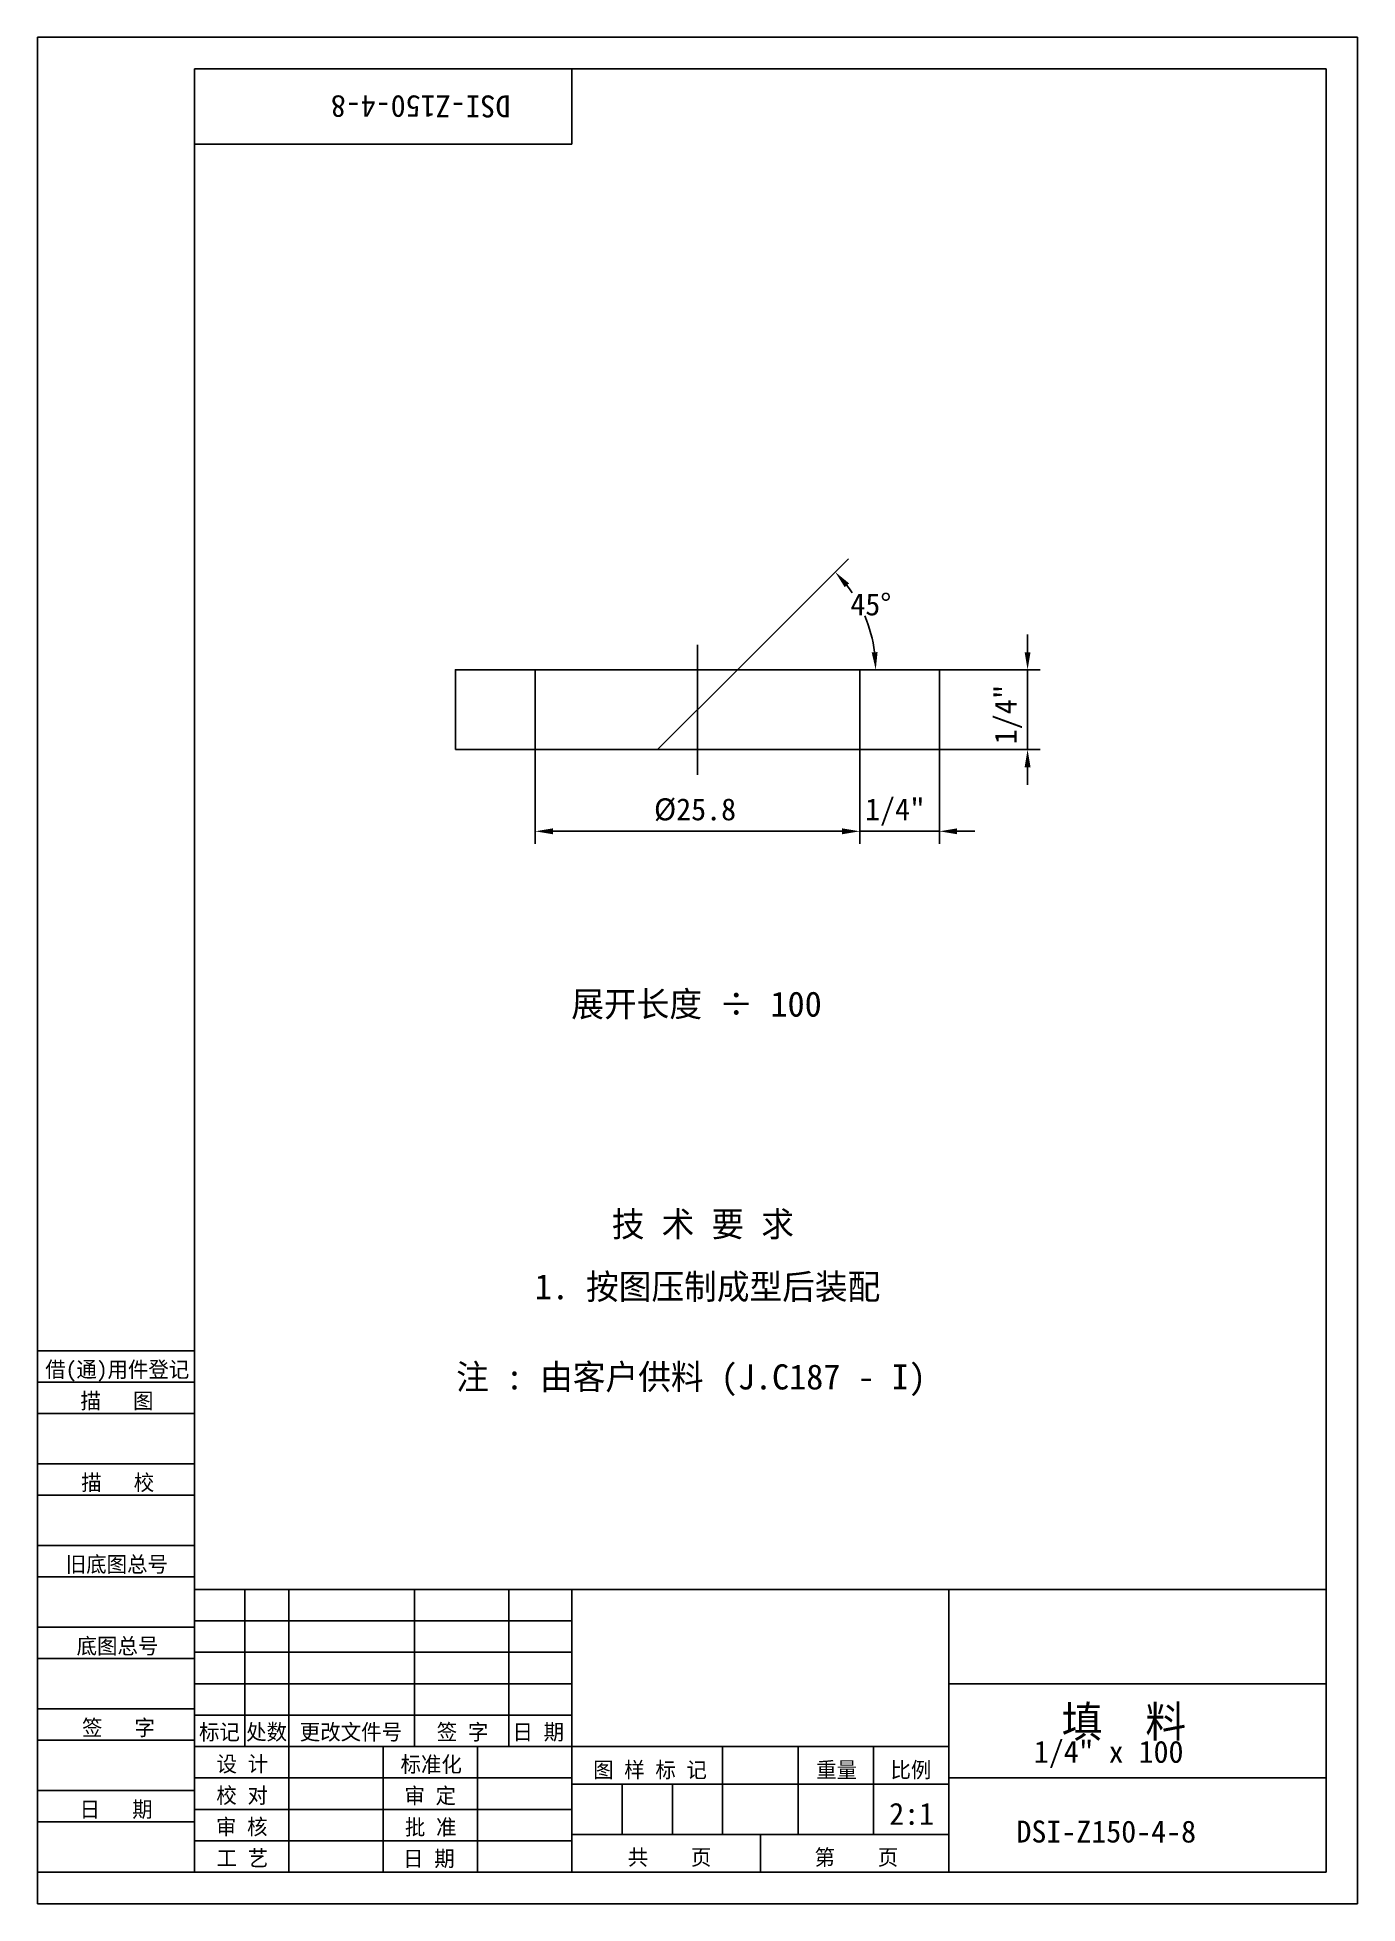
# Model space of a CAD drawing. Header units: metres. Extents: x 0 to 210, y 0 to 297.
import ezdxf

# ---------------------------------------------------------------- set-up
doc = ezdxf.new("R2010")
doc.units = ezdxf.units.M
for name, color, linetype in [('C', 6, 'Continuous'), ('D', 1, 'Continuous'), ('FL', 5, 'Continuous'), ('T', 7, 'Continuous'), ('TL', 4, 'Continuous')]:
    doc.layers.add(name, color=color, linetype=linetype)

# ---------------------------------------------------------------- blocks, each defined once
blk = doc.blocks.new('TUKUN4')
at = {"layer": 'FL'}
for p, q in [((0, 297), (0, 0)), ((210, 297), (0, 297)), ((210, 0), (210, 297)), ((0, 78), (25, 78)), ((0, 70), (25, 70)), ((0, 65), (25, 65)), ((0, 57), (25, 57)), ((0, 52), (25, 52)), ((33, 25), (33, 50)), ((40, 5), (40, 50)), ((60, 25), (60, 50)), ((75, 25), (75, 50)), ((25, 45), (85, 45)), ((0, 44), (25, 44)), ((0, 39), (25, 39)), ((25, 40), (85, 40)), ((25, 35), (85, 35)), ((0, 31), (25, 31)), ((25, 30), (85, 30)), ((0, 26), (25, 26)), ((70, 5), (70, 25)), ((0, 18), (25, 18)), ((25, 20), (85, 20)), ((25, 15), (85, 15)), ((0, 13), (25, 13)), ((25, 10), (85, 10)), ((0, 0), (210, 0))]:
    blk.add_line(p, q, dxfattribs=at)
at = {"layer": 'TL'}
for p, q in [((25, 5), (25, 292)), ((205, 292), (25, 292)), ((85, 292), (85, 280)), ((205, 5), (205, 292)), ((85, 280), (25, 280)), ((0, 88), (25, 88)), ((0, 83), (25, 83)), ((205, 50), (25, 50)), ((85, 5), (85, 50)), ((145, 5), (145, 50)), ((205, 35), (145, 35)), ((145, 25), (25, 25)), ((55, 5), (55, 25)), ((109, 11), (109, 25)), ((121, 11), (121, 25)), ((133, 11), (133, 25)), ((85, 19), (145, 19)), ((93, 11), (93, 19)), ((101, 11), (101, 19)), ((205, 20), (145, 20)), ((145, 11), (85, 11)), ((115, 5), (115, 11)), ((0, 5), (205, 5))]:
    blk.add_line(p, q, dxfattribs=at)
at = {"layer": 'T'}
for s, p in [('借(通)用件登记', (1.26, 83.76)), ('描   图', (6.86, 78.76)), ('描   校', (6.98, 65.76)), ('旧底图总号', (4.52, 52.76)), ('底图总号', (6.25, 39.76)), ('签   字', (7.1, 26.76)), ('标记', (25.71, 26.07)), ('处数', (33.22, 26.07)), ('更改文件号', (41.75, 26.07)), ('签 字', (63.53, 26.07)), ('日 期', (75.57, 26.07)), ('设 计', (28.5, 20.99)), ('标准化', (57.77, 20.93)), ('图 样 标 记', (88.4, 20.04)), ('重量', (123.88, 20.04)), ('比例', (135.7, 20.04)), ('校 对', (28.48, 15.99)), ('审 定', (58.39, 15.93)), ('日   期', (6.72, 13.76)), ('审 核', (28.41, 10.99)), ('批 准', (58.46, 10.93)), ('共    页', (93.91, 6.13)), ('第    页', (123.62, 6.13)), ('工 艺', (28.52, 5.99)), ('日 期', (58.18, 5.93))]:
    blk.add_text(s, height=2.5, dxfattribs=at).set_placement(p)

msp = doc.modelspace()

# ---------------------------------------------------------------- linework, layer by layer
at = {"layer": 'C'}
msp.add_line((105, 179.65), (105, 200.35), dxfattribs=at)
at = {"layer": 'D'}
for p, q in [((111.35, 196.35), (129.03, 214.03)), ((157.5, 199.15), (157.5, 201.95)), ((130.8, 196.35), (135.35, 196.35)), ((143.5, 196.35), (159.5, 196.35)), ((157.5, 183.65), (157.5, 196.35)), ((79.2, 183.65), (79.2, 168.65)), ((130.8, 183.65), (130.8, 168.65)), ((130.8, 183.65), (130.8, 168.65)), ((143.5, 183.65), (143.5, 168.65)), ((143.5, 183.65), (159.5, 183.65)), ((157.5, 180.85), (157.5, 178.05)), ((82, 170.65), (128, 170.65)), ((128, 170.65), (125.2, 170.65)), ((130.8, 170.65), (143.5, 170.65)), ((146.3, 170.65), (149.1, 170.65))]:
    msp.add_line(p, q, dxfattribs=at)
for start, end in [(33.85, 37.7), (7.3, 22.94)]:
    msp.add_arc((111.35, 196.35), 22, start, end, dxfattribs=at)
for points in [[(128.41, 209.5), (129.11, 210.11), (126.91, 211.91)], [(133.64, 199.17), (132.71, 199.11), (133.35, 196.35)], [(157.03, 199.15), (157.97, 199.15), (157.5, 196.35)], [(157.03, 180.85), (157.97, 180.85), (157.5, 183.65)], [(82, 171.12), (82, 170.18), (79.2, 170.65)], [(128, 171.12), (128, 170.18), (130.8, 170.65)], [(128, 171.12), (128, 170.18), (130.8, 170.65)], [(146.3, 171.12), (146.3, 170.18), (143.5, 170.65)]]:
    msp.add_solid(points, dxfattribs=at)
at = {"layer": 'TL'}
for points in [[(66.5, 183.65), (66.5, 196.35), (79.2, 196.35), (79.2, 183.65), (66.5, 183.65)], [(79.2, 196.35), (130.8, 196.35)], [(98.65, 183.65), (111.35, 196.35)], [(143.5, 183.65), (143.5, 196.35), (130.8, 196.35), (130.8, 183.65), (143.5, 183.65)], [(79.2, 183.65), (130.8, 183.65)]]:
    msp.add_lwpolyline(points, dxfattribs=at)

# ---------------------------------------------------------------- block references
msp.add_blockref('TUKUN4', (0, 0), dxfattribs=at)

# ---------------------------------------------------------------- texts
at = {"layer": 'D'}
for s, rotation, p in [('DSI-Z150-4-8', 180, (75.25, 287.75)), ('1/4%%034', 90, (155.75, 184.5))]:
    msp.add_text(s, height=3.5, rotation=rotation, dxfattribs=at).set_placement(p)
for s, height, p in [('45%%d', 3.5, (129.31, 205.01)), ('%%c25.8', 3.5, (98.08, 172.4)), ('1/4%%034', 3.5, (131.65, 172.4)), ('展开长度 %%247 100', 4, (84.92, 141.16)), ('技 术 要 求', 4, (91.37, 106.14)), ('1. 按图压制成型后装配', 4, (79.11, 96.18)), ('注 : 由客户供料 (J.C187 - I)', 4, (66.6, 81.83)), ('填  料', 5, (162.92, 26.46)), ('1/4%%034 x 100', 3.5, (158.49, 22.42)), ('2:1', 3.5, (135.49, 12.55)), ('DSI-Z150-4-8', 3.5, (155.73, 9.73))]:
    msp.add_text(s, height=height, dxfattribs=at).set_placement(p)

doc.saveas('drawing.dxf')
